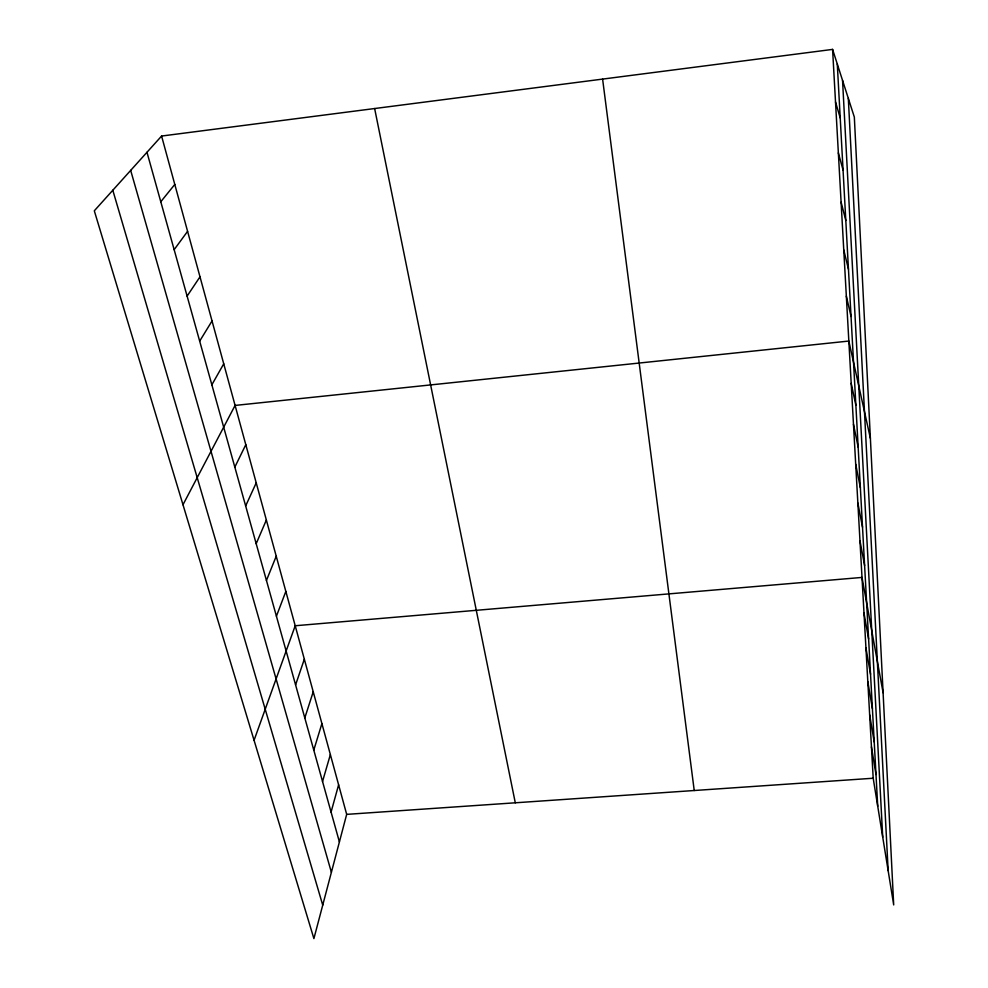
<?xml version="1.0" encoding="UTF-8"?>
<svg xmlns="http://www.w3.org/2000/svg" width="988" height="988" viewBox="0 0 988 988"><rect width="100%" height="100%" fill="white"/><g stroke="black" fill="none" stroke-linecap="round" stroke-linejoin="round"><path stroke-width="1.48" d="M161.587 136.048L346.677 814.371L313.9 938.6L94.305 210.802L161.587 136.048L832.588 49.4L854.336 117.09L893.695 904.922L873.194 778.235L832.588 49.4M331.066 812.099L338.612 784.843M322.533 781.496L330.363 754.585M313.776 750.127L321.903 723.574M304.798 717.943L313.221 691.785M295.585 684.919L304.329 659.181M254.064 740.296L295.202 625.75L862.005 577.424L883.099 692.736M276.418 616.203L285.841 591.429M266.439 580.462L276.232 556.195M256.188 543.721L266.352 520.021M245.654 505.955L256.213 482.873M234.823 467.126L245.802 444.686M182.99 504.732L235.082 405.426L848.84 341.058L870.379 438.289M211.852 384.801L223.733 363.819M199.675 341.132L212.037 320.964M187.103 296.116L199.996 276.825M174.147 249.68L187.584 231.34M160.785 201.762L174.79 184.435M346.677 814.371L873.194 778.235M835.527 102.011L840.22 117.93M112.805 190.239L322.73 905.132M130.675 170.381L331.388 872.305M146.977 152.276L339.403 841.937M838.355 152.918L843.06 170.047M841.109 202.194L845.814 220.46M843.764 249.939L848.47 269.242M846.346 296.202L851.039 316.493M851.199 383.319L855.88 405.327M853.484 424.358L858.164 447.132M374.637 108.532L515.291 802.799M855.707 464.249L860.375 487.739M857.856 503.028L862.524 527.172M859.968 540.732L864.611 565.494M863.994 613.128L868.613 638.989M865.933 647.893L870.539 674.248M867.822 681.745L872.404 708.569M869.65 714.744L874.219 741.988M871.441 746.891L875.998 774.543M602.606 79.102L694.231 790.524M837.281 64.01L877.727 806.257M842.542 80.361L882.729 837.169M848.322 98.368L888.15 870.675"/></g></svg>
